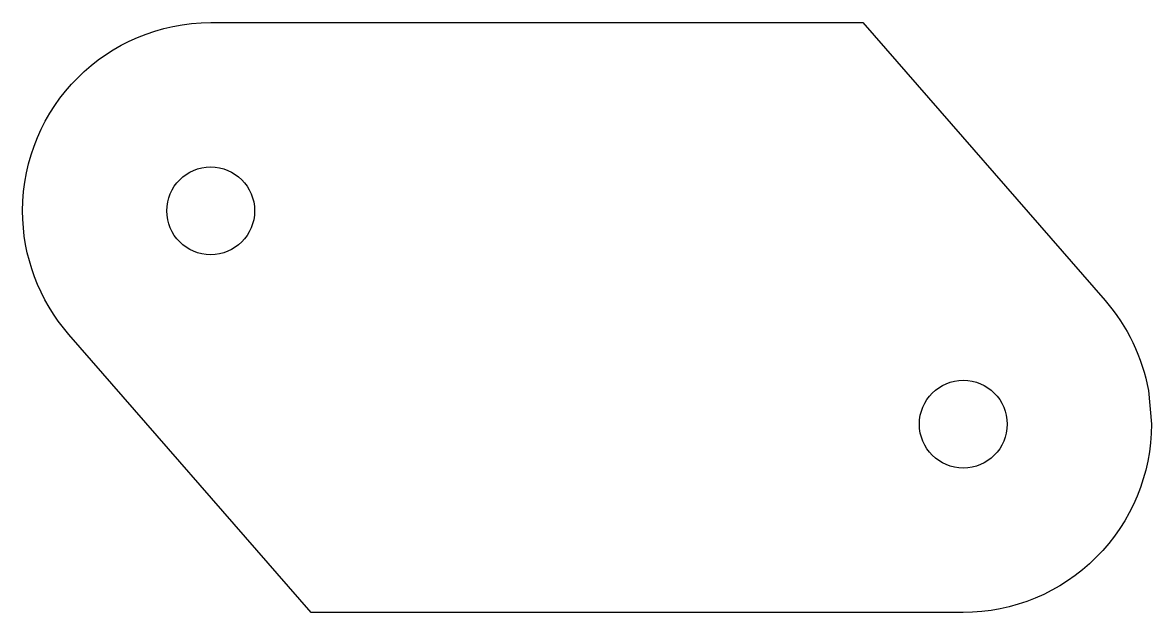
# Model space of a CAD drawing. Extents: x 0 to 900, y 0 to 470.
import ezdxf

# ---------------------------------------------------------------- set-up
doc = ezdxf.new("R2010")
doc.units = 0
doc.layers.get('0').update_dxf_attribs({"color": 2, "linetype": 'CONTINUOUS'})

msp = doc.modelspace()

# ---------------------------------------------------------------- linework, layer by layer
at = {"color": 2, "linetype": 'CONTINUOUS'}
for points in [[(0, 320.03, -0.414155), (150, 470), (670, 470), (863.07, 248.54, -0.135245), (897.6, 176.72), (900, 150, -0.414214), (750, 0), (230, 0), (36.93, 221.46, -0.181195)], [(115, 320, -1), (185, 320, -1)], [(715, 150, -1), (785, 150, -1)]]:
    msp.add_lwpolyline(points, format="xyb", close=True, dxfattribs=at)

doc.saveas('drawing.dxf')
